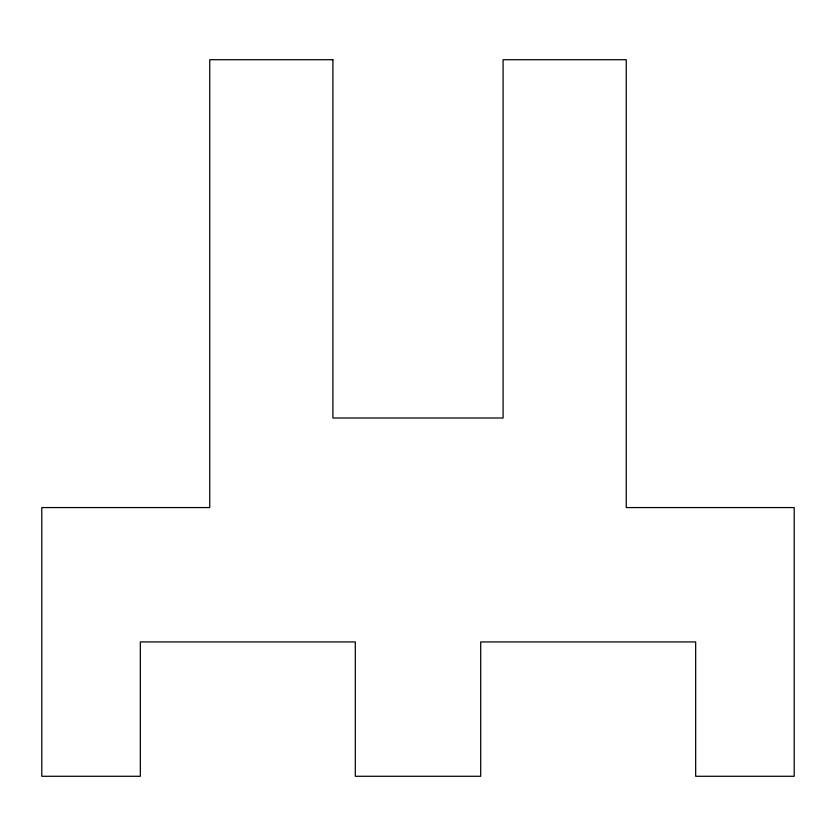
<?xml version="1.0" encoding="UTF-8"?>
<svg xmlns="http://www.w3.org/2000/svg" width="836" height="836" viewBox="0 0 836 836"><rect width="100%" height="100%" fill="white"/><g stroke="black" fill="none" stroke-linecap="round" stroke-linejoin="round"><path stroke-width="1.25" d="M332.906 59.711L209.742 59.711L209.742 507.567L41.8 507.567L41.8 776.289L140.333 776.289L140.333 641.933L355.3 641.933L355.3 776.289L480.7 776.289L480.7 641.933L695.667 641.933L695.667 776.289L794.2 776.289L794.2 507.567L626.258 507.567L626.258 59.711L503.094 59.711L503.094 418L332.906 418L332.906 59.711"/></g></svg>
